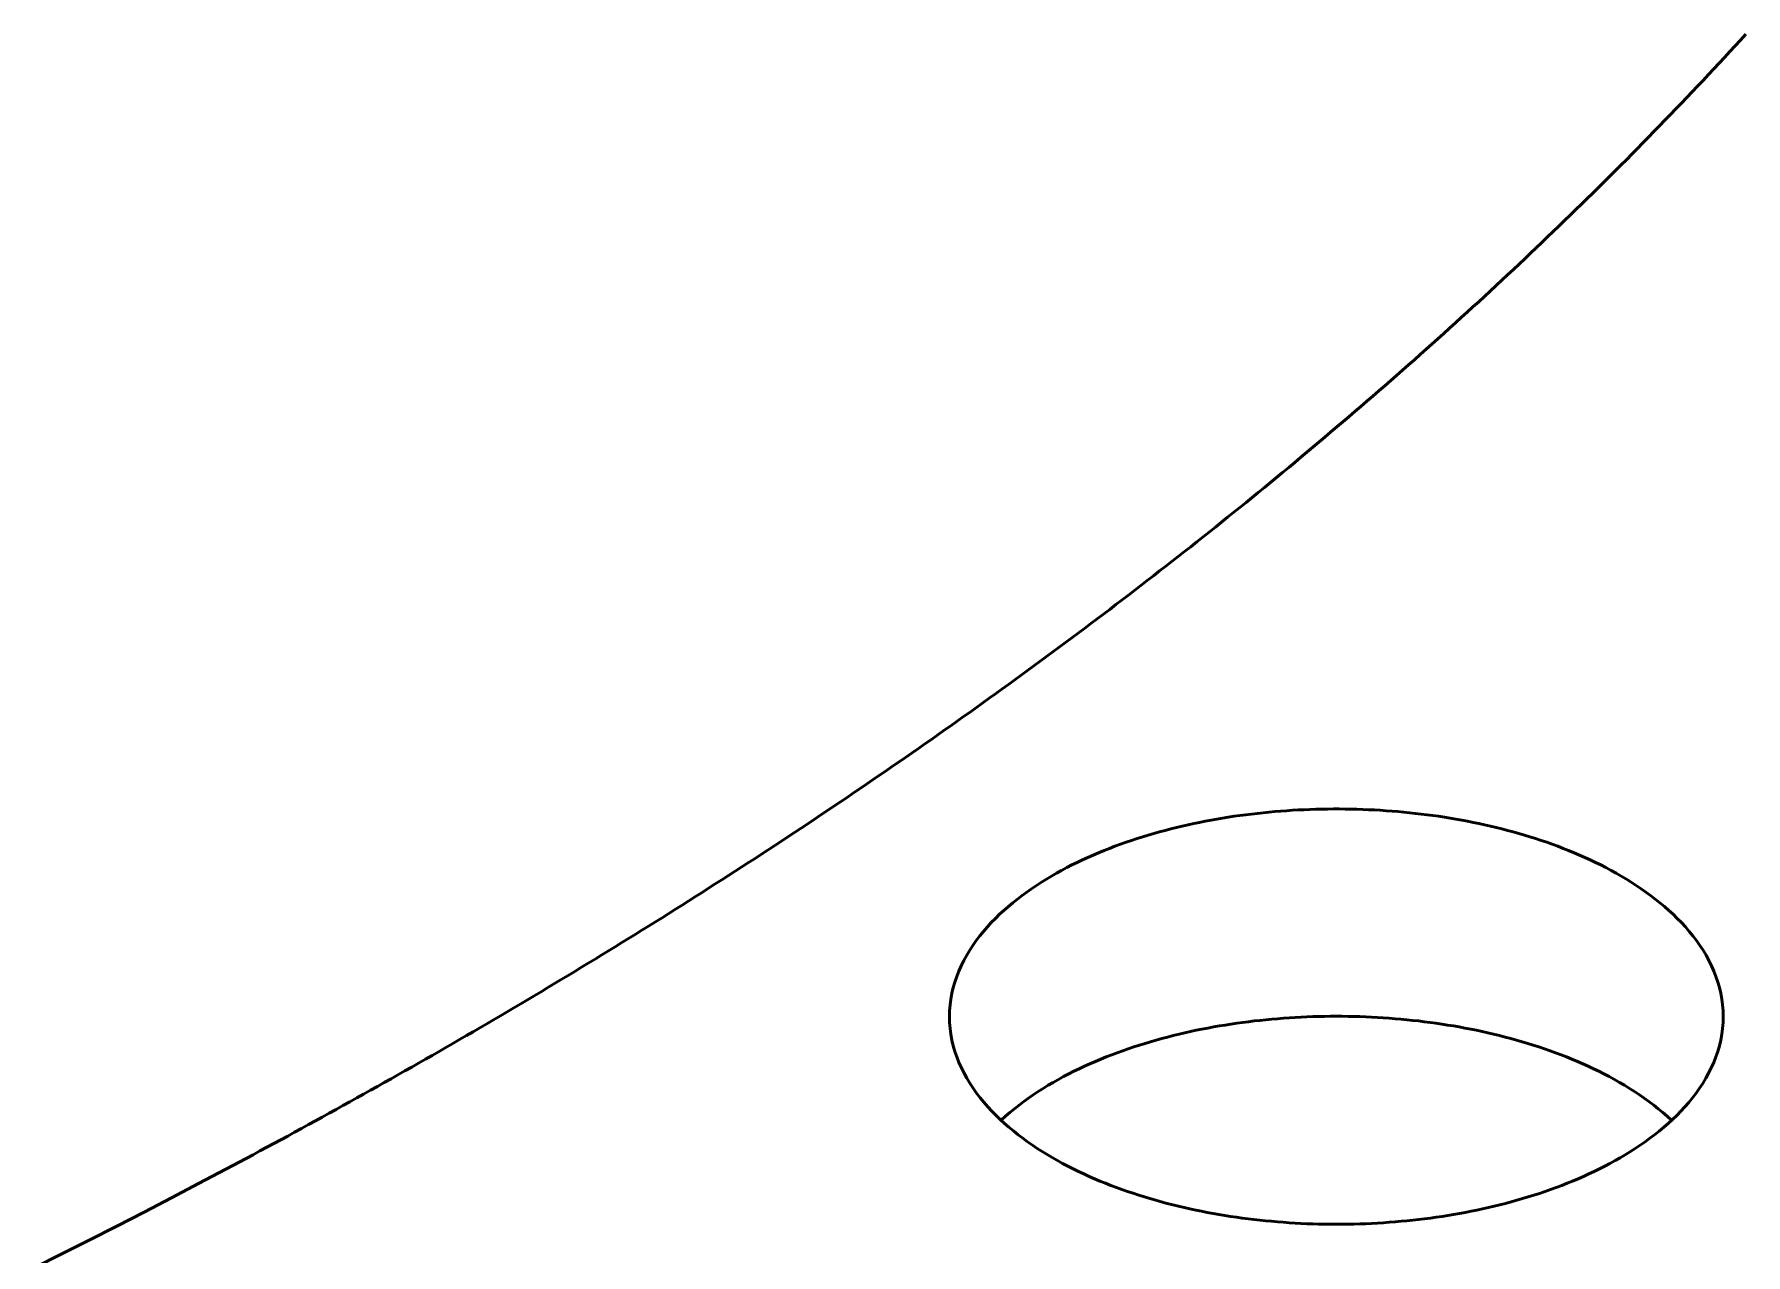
# Model space of a CAD drawing. Header units: millimetres. Extents: x 0 to 841, y 0 to 594.
# Drawn here: x 444.53 to 479.63, y 292.35 to 317.39 of the extents above; entities that cross this region are included whole.
import ezdxf

# ---------------------------------------------------------------- set-up
doc = ezdxf.new("R2010")
doc.units = ezdxf.units.MM
doc.layers.add('FINA', color=7, linetype='CONTINUOUS', lineweight=25)
doc.layers.add('VIS', color=7, linetype='CONTINUOUS', lineweight=50)

msp = doc.modelspace()

# ---------------------------------------------------------------- linework, layer by layer
at = {"layer": 'FINA'}
for points in [[(449.02, 294.407), (449.162, 294.484), (449.305, 294.561), (449.447, 294.637), (449.589, 294.714), (449.731, 294.791), (449.873, 294.869), (450.015, 294.946), (450.156, 295.024), (450.298, 295.101), (450.44, 295.179), (450.581, 295.257), (450.723, 295.335), (450.864, 295.414), (451.005, 295.492), (451.146, 295.571), (451.288, 295.65), (451.429, 295.729), (451.569, 295.808), (451.71, 295.887), (451.851, 295.966), (451.992, 296.046), (452.132, 296.125), (452.273, 296.205), (452.413, 296.285), (452.554, 296.365), (452.694, 296.446), (452.834, 296.526), (452.974, 296.607), (453.114, 296.688), (453.254, 296.769), (453.394, 296.85), (453.533, 296.931), (453.673, 297.012), (453.812, 297.094), (453.952, 297.176), (454.091, 297.257), (454.23, 297.339), (454.369, 297.422), (454.508, 297.504), (454.647, 297.586), (454.786, 297.669), (454.925, 297.752), (455.064, 297.835), (455.202, 297.918), (455.341, 298.001), (455.479, 298.085), (455.617, 298.168), (455.756, 298.252), (455.894, 298.336), (456.032, 298.42), (456.17, 298.505), (456.307, 298.589), (456.445, 298.674), (456.583, 298.758), (456.72, 298.843), (456.858, 298.928), (456.995, 299.013), (457.132, 299.099), (457.269, 299.184), (457.406, 299.27), (457.543, 299.356), (457.68, 299.442), (457.816, 299.528), (457.953, 299.615), (458.09, 299.701), (458.226, 299.788), (458.362, 299.875), (458.498, 299.962), (458.634, 300.049), (458.77, 300.136), (458.906, 300.224), (459.042, 300.312), (459.177, 300.399), (459.313, 300.487), (459.448, 300.576), (459.584, 300.664), (459.719, 300.753), (459.854, 300.841), (459.989, 300.93), (460.124, 301.019), (460.259, 301.108), (460.393, 301.198), (460.528, 301.287), (460.662, 301.377), (460.796, 301.467), (460.931, 301.557), (461.065, 301.647), (461.199, 301.738), (461.332, 301.828), (461.466, 301.919), (461.6, 302.01), (461.733, 302.101), (461.867, 302.192), (462, 302.283), (462.133, 302.375), (462.266, 302.467), (462.399, 302.559), (462.532, 302.651), (462.664, 302.743), (462.797, 302.836), (462.929, 302.928), (463.061, 303.021), (463.194, 303.114), (463.326, 303.207), (463.458, 303.301), (463.589, 303.394), (463.721, 303.488), (463.853, 303.582), (463.984, 303.676), (464.115, 303.77), (464.246, 303.864), (464.377, 303.959), (464.508, 304.054), (464.639, 304.149), (464.77, 304.244), (464.9, 304.339), (465.031, 304.434), (465.161, 304.53), (465.291, 304.626), (465.421, 304.722), (465.551, 304.818), (465.681, 304.914), (465.81, 305.011), (465.94, 305.108), (466.069, 305.205), (466.198, 305.302), (466.327, 305.399), (466.456, 305.496), (466.585, 305.594), (466.714, 305.692), (466.842, 305.79), (466.97, 305.888), (467.099, 305.986), (467.227, 306.085), (467.355, 306.184), (467.482, 306.283), (467.61, 306.382), (467.737, 306.481), (467.865, 306.581), (467.992, 306.68), (468.119, 306.78), (468.246, 306.88), (468.373, 306.98), (468.499, 307.081), (468.626, 307.181), (468.752, 307.282), (468.878, 307.383), (469.004, 307.484), (469.13, 307.585), (469.256, 307.687), (469.382, 307.789), (469.507, 307.891), (469.632, 307.993), (469.757, 308.095), (469.882, 308.198), (470.007, 308.3), (470.132, 308.403), (470.256, 308.506), (470.38, 308.609), (470.505, 308.713), (470.629, 308.816), (470.752, 308.92), (470.876, 309.024), (471, 309.128), (471.123, 309.233), (471.246, 309.337), (471.369, 309.442), (471.492, 309.547), (471.615, 309.652), (471.737, 309.758), (471.86, 309.863), (471.982, 309.969), (472.104, 310.075), (472.226, 310.181), (472.347, 310.287), (472.469, 310.394), (472.59, 310.501), (472.711, 310.608), (472.832, 310.715), (472.953, 310.822), (473.074, 310.929), (473.194, 311.037), (473.315, 311.145), (473.435, 311.253), (473.555, 311.361), (473.674, 311.47), (473.794, 311.579), (473.913, 311.688), (474.033, 311.797), (474.152, 311.906), (474.27, 312.015), (474.389, 312.125), (474.508, 312.235), (474.626, 312.345), (474.744, 312.455), (474.862, 312.566), (474.98, 312.677), (475.097, 312.788), (475.214, 312.899), (475.332, 313.01), (475.449, 313.122), (475.565, 313.233), (475.682, 313.345), (475.798, 313.457), (475.914, 313.57), (476.03, 313.682), (476.146, 313.795), (476.262, 313.908), (476.377, 314.021), (476.492, 314.134), (476.607, 314.248), (476.722, 314.362), (476.837, 314.476), (476.951, 314.59), (477.065, 314.704), (477.179, 314.819), (477.293, 314.934), (477.406, 315.049), (477.52, 315.164), (477.633, 315.279), (477.746, 315.395), (477.858, 315.511), (477.971, 315.627), (478.083, 315.743), (478.195, 315.859), (478.307, 315.976), (478.418, 316.093), (478.53, 316.21), (478.641, 316.327), (478.752, 316.445), (478.863, 316.563), (478.973, 316.68), (479.083, 316.799), (479.193, 316.917), (479.303, 317.035), (479.413, 317.154), (479.522, 317.273), (479.631, 317.392)], [(449.02, 294.407), (449.162, 294.484), (449.305, 294.561), (449.447, 294.637), (449.589, 294.714), (449.731, 294.791), (449.873, 294.869), (450.015, 294.946), (450.156, 295.024), (450.298, 295.101), (450.44, 295.179), (450.581, 295.257), (450.723, 295.335), (450.864, 295.414), (451.005, 295.492), (451.146, 295.571), (451.288, 295.65), (451.429, 295.729), (451.569, 295.808), (451.71, 295.887), (451.851, 295.966), (451.992, 296.046), (452.132, 296.125), (452.273, 296.205), (452.413, 296.285), (452.554, 296.365), (452.694, 296.446), (452.834, 296.526), (452.974, 296.607), (453.114, 296.688), (453.254, 296.769), (453.394, 296.85), (453.533, 296.931), (453.673, 297.012), (453.812, 297.094), (453.952, 297.176), (454.091, 297.257), (454.23, 297.339), (454.369, 297.422), (454.508, 297.504), (454.647, 297.586), (454.786, 297.669), (454.925, 297.752), (455.064, 297.835), (455.202, 297.918), (455.341, 298.001), (455.479, 298.085), (455.617, 298.168), (455.756, 298.252), (455.894, 298.336), (456.032, 298.42), (456.17, 298.505), (456.307, 298.589), (456.445, 298.674), (456.583, 298.758), (456.72, 298.843), (456.858, 298.928), (456.995, 299.013), (457.132, 299.099), (457.269, 299.184), (457.406, 299.27), (457.543, 299.356), (457.68, 299.442), (457.816, 299.528), (457.953, 299.615), (458.09, 299.701), (458.226, 299.788), (458.362, 299.875), (458.498, 299.962), (458.634, 300.049), (458.77, 300.136), (458.906, 300.224), (459.042, 300.312), (459.177, 300.399), (459.313, 300.487), (459.448, 300.576), (459.584, 300.664), (459.719, 300.753), (459.854, 300.841), (459.989, 300.93), (460.124, 301.019), (460.259, 301.108), (460.393, 301.198), (460.528, 301.287), (460.662, 301.377), (460.796, 301.467), (460.931, 301.557), (461.065, 301.647), (461.199, 301.738), (461.332, 301.828), (461.466, 301.919), (461.6, 302.01), (461.733, 302.101), (461.867, 302.192), (462, 302.283), (462.133, 302.375), (462.266, 302.467), (462.399, 302.559), (462.532, 302.651), (462.664, 302.743), (462.797, 302.836), (462.929, 302.928), (463.061, 303.021), (463.194, 303.114), (463.326, 303.207), (463.458, 303.301), (463.589, 303.394), (463.721, 303.488), (463.853, 303.582), (463.984, 303.676), (464.115, 303.77), (464.246, 303.864), (464.377, 303.959), (464.508, 304.054), (464.639, 304.149), (464.77, 304.244), (464.9, 304.339), (465.031, 304.434), (465.161, 304.53), (465.291, 304.626), (465.421, 304.722), (465.551, 304.818), (465.681, 304.914), (465.81, 305.011), (465.94, 305.108), (466.069, 305.205), (466.198, 305.302), (466.327, 305.399), (466.456, 305.496), (466.585, 305.594), (466.714, 305.692), (466.842, 305.79), (466.97, 305.888), (467.099, 305.986), (467.227, 306.085), (467.355, 306.184), (467.482, 306.283), (467.61, 306.382), (467.737, 306.481), (467.865, 306.581), (467.992, 306.68), (468.119, 306.78), (468.246, 306.88), (468.373, 306.98), (468.499, 307.081), (468.626, 307.181), (468.752, 307.282), (468.878, 307.383), (469.004, 307.484), (469.13, 307.585), (469.256, 307.687), (469.382, 307.789), (469.507, 307.891), (469.632, 307.993), (469.757, 308.095), (469.882, 308.198), (470.007, 308.3), (470.132, 308.403), (470.256, 308.506), (470.38, 308.609), (470.505, 308.713), (470.629, 308.816), (470.752, 308.92), (470.876, 309.024), (471, 309.128), (471.123, 309.233), (471.246, 309.337), (471.369, 309.442), (471.492, 309.547), (471.615, 309.652), (471.737, 309.758), (471.86, 309.863), (471.982, 309.969), (472.104, 310.075), (472.226, 310.181), (472.347, 310.287), (472.469, 310.394), (472.59, 310.501), (472.711, 310.608), (472.832, 310.715), (472.953, 310.822), (473.074, 310.929), (473.194, 311.037), (473.315, 311.145), (473.435, 311.253), (473.555, 311.361), (473.674, 311.47), (473.794, 311.579), (473.913, 311.688), (474.033, 311.797), (474.152, 311.906), (474.27, 312.015), (474.389, 312.125), (474.508, 312.235), (474.626, 312.345), (474.744, 312.455), (474.862, 312.566), (474.98, 312.677), (475.097, 312.788), (475.214, 312.899), (475.332, 313.01), (475.449, 313.122), (475.565, 313.233), (475.682, 313.345), (475.798, 313.457), (475.914, 313.57), (476.03, 313.682), (476.146, 313.795), (476.262, 313.908), (476.377, 314.021), (476.492, 314.134), (476.607, 314.248), (476.722, 314.362), (476.837, 314.476), (476.951, 314.59), (477.065, 314.704), (477.179, 314.819), (477.293, 314.934), (477.406, 315.049), (477.52, 315.164), (477.633, 315.279), (477.746, 315.395), (477.858, 315.511), (477.971, 315.627), (478.083, 315.743), (478.195, 315.859), (478.307, 315.976), (478.418, 316.093), (478.53, 316.21), (478.641, 316.327), (478.752, 316.445), (478.863, 316.563), (478.973, 316.68), (479.083, 316.799), (479.193, 316.917), (479.303, 317.035), (479.413, 317.154), (479.522, 317.273), (479.631, 317.392)], [(463.299, 297.24), (463.302, 297.36), (463.312, 297.48), (463.327, 297.599), (463.349, 297.718), (463.377, 297.835), (463.41, 297.95), (463.449, 298.064), (463.493, 298.176), (463.542, 298.285), (463.595, 298.393), (463.653, 298.498), (463.715, 298.601), (463.781, 298.702), (463.85, 298.8), (463.923, 298.896), (463.999, 298.989), (464.077, 299.08), (464.158, 299.169), (464.242, 299.255), (464.328, 299.339), (464.417, 299.42), (464.507, 299.499), (464.599, 299.577), (464.693, 299.652), (464.788, 299.725), (464.885, 299.796), (464.984, 299.865), (465.083, 299.932), (465.184, 299.997), (465.287, 300.06), (465.39, 300.122), (465.494, 300.182), (465.599, 300.24), (465.705, 300.296), (465.812, 300.351), (465.92, 300.404), (466.029, 300.456), (466.138, 300.506), (466.248, 300.554), (466.359, 300.601), (466.47, 300.647), (466.582, 300.691), (466.694, 300.734), (466.807, 300.775), (466.92, 300.816), (467.034, 300.854), (467.148, 300.892), (467.262, 300.928), (467.377, 300.963), (467.493, 300.997), (467.608, 301.029), (467.724, 301.061), (467.841, 301.091), (467.957, 301.12), (468.074, 301.148), (468.192, 301.175), (468.309, 301.2), (468.427, 301.225), (468.545, 301.248), (468.663, 301.27), (468.781, 301.291), (468.899, 301.312), (469.018, 301.331), (469.137, 301.349), (469.256, 301.366), (469.375, 301.382), (469.494, 301.396), (469.614, 301.41), (469.733, 301.423), (469.853, 301.435), (469.972, 301.446), (470.092, 301.456), (470.212, 301.465), (470.332, 301.472), (470.452, 301.479), (470.572, 301.485), (470.692, 301.49), (470.812, 301.494), (470.932, 301.497), (471.053, 301.499), (471.173, 301.5), (471.293, 301.5), (471.413, 301.499), (471.533, 301.497), (471.653, 301.494), (471.774, 301.49), (471.894, 301.485), (472.014, 301.479), (472.134, 301.472), (472.254, 301.465), (472.374, 301.456), (472.493, 301.446), (472.613, 301.435), (472.733, 301.423), (472.852, 301.41), (472.971, 301.396), (473.091, 301.382), (473.21, 301.366), (473.329, 301.349), (473.448, 301.331), (473.566, 301.312), (473.685, 301.291), (473.803, 301.27), (473.921, 301.248), (474.039, 301.225), (474.157, 301.2), (474.274, 301.175), (474.391, 301.148), (474.508, 301.12), (474.625, 301.091), (474.741, 301.061), (474.857, 301.029), (474.973, 300.997), (475.088, 300.963), (475.203, 300.928), (475.318, 300.892), (475.432, 300.854), (475.546, 300.816), (475.659, 300.775), (475.772, 300.734), (475.884, 300.691), (475.996, 300.647), (476.107, 300.601), (476.218, 300.554), (476.328, 300.506), (476.437, 300.456), (476.546, 300.404), (476.653, 300.351), (476.76, 300.296), (476.866, 300.24), (476.972, 300.182), (477.076, 300.122), (477.179, 300.06), (477.281, 299.997), (477.382, 299.932), (477.482, 299.865), (477.58, 299.796), (477.677, 299.725), (477.773, 299.652), (477.867, 299.577), (477.959, 299.499), (478.049, 299.42), (478.137, 299.339), (478.223, 299.255), (478.307, 299.169), (478.389, 299.08), (478.467, 298.989), (478.543, 298.896), (478.616, 298.8), (478.685, 298.702), (478.751, 298.601), (478.813, 298.498), (478.871, 298.393), (478.924, 298.285), (478.973, 298.176), (479.017, 298.064), (479.056, 297.95), (479.089, 297.835), (479.117, 297.718), (479.138, 297.599), (479.154, 297.48), (479.163, 297.36), (479.167, 297.24)], [(476.843, 294.228), (476.736, 294.172), (476.628, 294.117), (476.519, 294.064), (476.41, 294.013), (476.3, 293.963), (476.189, 293.914), (476.078, 293.867), (475.966, 293.822), (475.853, 293.778), (475.74, 293.735), (475.626, 293.694), (475.512, 293.654), (475.398, 293.615), (475.283, 293.578), (475.167, 293.541), (475.052, 293.507), (474.935, 293.473), (474.819, 293.441), (474.702, 293.41), (474.585, 293.38), (474.468, 293.351), (474.35, 293.323), (474.232, 293.297), (474.114, 293.271), (473.995, 293.247), (473.876, 293.224), (473.758, 293.202), (473.638, 293.181), (473.519, 293.161), (473.4, 293.143), (473.28, 293.125), (473.16, 293.108), (473.04, 293.093), (472.92, 293.078), (472.8, 293.065), (472.68, 293.052), (472.56, 293.041), (472.439, 293.03), (472.319, 293.021), (472.198, 293.012), (472.077, 293.005), (471.957, 292.999), (471.836, 292.993), (471.715, 292.989), (471.594, 292.985), (471.473, 292.983), (471.352, 292.981), (471.231, 292.981), (471.111, 292.981), (470.99, 292.983), (470.869, 292.985), (470.748, 292.989), (470.627, 292.993), (470.506, 292.999), (470.386, 293.005), (470.265, 293.013), (470.144, 293.021), (470.024, 293.031), (469.903, 293.041), (469.783, 293.053), (469.663, 293.065), (469.542, 293.079), (469.422, 293.093), (469.303, 293.109), (469.183, 293.125), (469.063, 293.143), (468.944, 293.162), (468.824, 293.182), (468.705, 293.203), (468.586, 293.225), (468.468, 293.248), (468.349, 293.272), (468.231, 293.297), (468.113, 293.324), (467.995, 293.352), (467.878, 293.38), (467.761, 293.41), (467.644, 293.441), (467.528, 293.474), (467.411, 293.507), (467.296, 293.542), (467.18, 293.578), (467.065, 293.616), (466.951, 293.655), (466.837, 293.695), (466.723, 293.736), (466.61, 293.779), (466.497, 293.823), (466.385, 293.868), (466.274, 293.915), (466.163, 293.964), (466.053, 294.014), (465.944, 294.065), (465.835, 294.119), (465.727, 294.173), (465.62, 294.23), (465.514, 294.288), (465.409, 294.348), (465.305, 294.409), (465.202, 294.473), (465.1, 294.538), (465, 294.605), (464.901, 294.674), (464.803, 294.745), (464.707, 294.818), (464.612, 294.894), (464.519, 294.971), (464.428, 295.05), (464.339, 295.132), (464.252, 295.216), (464.167, 295.303), (464.085, 295.392), (464.006, 295.483), (463.93, 295.576), (463.856, 295.672), (463.786, 295.771), (463.72, 295.872), (463.657, 295.975), (463.599, 296.081), (463.544, 296.189), (463.495, 296.3), (463.451, 296.412), (463.411, 296.527), (463.378, 296.643), (463.35, 296.76), (463.328, 296.879), (463.312, 296.999), (463.302, 297.12), (463.299, 297.24)], [(464.358, 295.114), (464.447, 295.195), (464.538, 295.274), (464.631, 295.351), (464.726, 295.425), (464.822, 295.498), (464.92, 295.568), (465.019, 295.637), (465.12, 295.703), (465.221, 295.768), (465.324, 295.831), (465.428, 295.892), (465.533, 295.951), (465.639, 296.009), (465.746, 296.065), (465.853, 296.119), (465.962, 296.172), (466.071, 296.223), (466.18, 296.272), (466.291, 296.32), (466.402, 296.367), (466.514, 296.412), (466.626, 296.456), (466.739, 296.498), (466.852, 296.54), (466.966, 296.579), (467.08, 296.618), (467.195, 296.655), (467.31, 296.691), (467.425, 296.725), (467.541, 296.758), (467.657, 296.791), (467.774, 296.822), (467.89, 296.851), (468.008, 296.88), (468.125, 296.907), (468.242, 296.934), (468.36, 296.959), (468.478, 296.983), (468.597, 297.006), (468.715, 297.028), (468.834, 297.048), (468.953, 297.068), (469.072, 297.087), (469.191, 297.104), (469.31, 297.121), (469.43, 297.136), (469.55, 297.151), (469.669, 297.164), (469.789, 297.177), (469.909, 297.188), (470.029, 297.198), (470.149, 297.208), (470.27, 297.216), (470.39, 297.224), (470.51, 297.23), (470.631, 297.235), (470.751, 297.24), (470.871, 297.243), (470.992, 297.246), (471.112, 297.247), (471.233, 297.248), (471.353, 297.247), (471.474, 297.246), (471.594, 297.243), (471.715, 297.24), (471.835, 297.235), (471.956, 297.23), (472.076, 297.224), (472.196, 297.216), (472.316, 297.208), (472.437, 297.198), (472.557, 297.188), (472.677, 297.177), (472.796, 297.164), (472.916, 297.151), (473.036, 297.136), (473.155, 297.121), (473.275, 297.104), (473.394, 297.087), (473.513, 297.068), (473.632, 297.048), (473.751, 297.028), (473.869, 297.006), (473.987, 296.983), (474.105, 296.959), (474.223, 296.934), (474.341, 296.907), (474.458, 296.88), (474.575, 296.851), (474.692, 296.822), (474.809, 296.791), (474.925, 296.758), (475.04, 296.725), (475.156, 296.691), (475.271, 296.655), (475.386, 296.618), (475.5, 296.579), (475.614, 296.54), (475.727, 296.498), (475.84, 296.456), (475.952, 296.412), (476.064, 296.367), (476.175, 296.32), (476.285, 296.272), (476.395, 296.223), (476.504, 296.172), (476.613, 296.119), (476.72, 296.065), (476.827, 296.009), (476.933, 295.951), (477.038, 295.892), (477.142, 295.831), (477.244, 295.768), (477.346, 295.703), (477.446, 295.637), (477.546, 295.568), (477.643, 295.498), (477.74, 295.425), (477.834, 295.351), (477.927, 295.274), (478.018, 295.195), (478.108, 295.114)], [(479.167, 297.24), (479.163, 297.119), (479.154, 296.999), (479.138, 296.879), (479.116, 296.76), (479.088, 296.642), (479.054, 296.526), (479.015, 296.412), (478.97, 296.299), (478.921, 296.189), (478.867, 296.08), (478.808, 295.975), (478.746, 295.871), (478.679, 295.77), (478.609, 295.671), (478.535, 295.575), (478.459, 295.482), (478.379, 295.39), (478.297, 295.302), (478.213, 295.215), (478.126, 295.131), (478.036, 295.049), (477.945, 294.97), (477.852, 294.892), (477.758, 294.817), (477.661, 294.744), (477.563, 294.673), (477.464, 294.604), (477.363, 294.537), (477.261, 294.471), (477.158, 294.408), (477.054, 294.346), (476.949, 294.286), (476.843, 294.228)], [(444.533, 292.09), (445.098, 292.372), (445.662, 292.656), (446.224, 292.942), (446.786, 293.231), (447.346, 293.522), (447.905, 293.815), (448.463, 294.11), (449.02, 294.407)], [(444.533, 292.09), (445.098, 292.372), (445.662, 292.656), (446.224, 292.942), (446.786, 293.231), (447.346, 293.522), (447.905, 293.815), (448.463, 294.11), (449.02, 294.407)]]:
    msp.add_lwpolyline(points, dxfattribs=at)
at = {"layer": 'VIS'}
for points in [[(449.02, 294.407), (449.162, 294.484), (449.305, 294.561), (449.447, 294.637), (449.589, 294.714), (449.731, 294.791), (449.873, 294.869), (450.015, 294.946), (450.156, 295.024), (450.298, 295.101), (450.44, 295.179), (450.581, 295.257), (450.723, 295.335), (450.864, 295.414), (451.005, 295.492), (451.146, 295.571), (451.288, 295.65), (451.429, 295.729), (451.569, 295.808), (451.71, 295.887), (451.851, 295.966), (451.992, 296.046), (452.132, 296.125), (452.273, 296.205), (452.413, 296.285), (452.554, 296.365), (452.694, 296.446), (452.834, 296.526), (452.974, 296.607), (453.114, 296.688), (453.254, 296.769), (453.394, 296.85), (453.533, 296.931), (453.673, 297.012), (453.812, 297.094), (453.952, 297.176), (454.091, 297.257), (454.23, 297.339), (454.369, 297.422), (454.508, 297.504), (454.647, 297.586), (454.786, 297.669), (454.925, 297.752), (455.064, 297.835), (455.202, 297.918), (455.341, 298.001), (455.479, 298.085), (455.617, 298.168), (455.756, 298.252), (455.894, 298.336), (456.032, 298.42), (456.17, 298.505), (456.307, 298.589), (456.445, 298.674), (456.583, 298.758), (456.72, 298.843), (456.858, 298.928), (456.995, 299.013), (457.132, 299.099), (457.269, 299.184), (457.406, 299.27), (457.543, 299.356), (457.68, 299.442), (457.816, 299.528), (457.953, 299.615), (458.09, 299.701), (458.226, 299.788), (458.362, 299.875), (458.498, 299.962), (458.634, 300.049), (458.77, 300.136), (458.906, 300.224), (459.042, 300.312), (459.177, 300.399), (459.313, 300.487), (459.448, 300.576), (459.584, 300.664), (459.719, 300.753), (459.854, 300.841), (459.989, 300.93), (460.124, 301.019), (460.259, 301.108), (460.393, 301.198), (460.528, 301.287), (460.662, 301.377), (460.796, 301.467), (460.931, 301.557), (461.065, 301.647), (461.199, 301.738), (461.332, 301.828), (461.466, 301.919), (461.6, 302.01), (461.733, 302.101), (461.867, 302.192), (462, 302.283), (462.133, 302.375), (462.266, 302.467), (462.399, 302.559), (462.532, 302.651), (462.664, 302.743), (462.797, 302.836), (462.929, 302.928), (463.061, 303.021), (463.194, 303.114), (463.326, 303.207), (463.458, 303.301), (463.589, 303.394), (463.721, 303.488), (463.853, 303.582), (463.984, 303.676), (464.115, 303.77), (464.246, 303.864), (464.377, 303.959), (464.508, 304.054), (464.639, 304.149), (464.77, 304.244), (464.9, 304.339), (465.031, 304.434), (465.161, 304.53), (465.291, 304.626), (465.421, 304.722), (465.551, 304.818), (465.681, 304.914), (465.81, 305.011), (465.94, 305.108), (466.069, 305.205), (466.198, 305.302), (466.327, 305.399), (466.456, 305.496), (466.585, 305.594), (466.714, 305.692), (466.842, 305.79), (466.97, 305.888), (467.099, 305.986), (467.227, 306.085), (467.355, 306.184), (467.482, 306.283), (467.61, 306.382), (467.737, 306.481), (467.865, 306.581), (467.992, 306.68), (468.119, 306.78), (468.246, 306.88), (468.373, 306.98), (468.499, 307.081), (468.626, 307.181), (468.752, 307.282), (468.878, 307.383), (469.004, 307.484), (469.13, 307.585), (469.256, 307.687), (469.382, 307.789), (469.507, 307.891), (469.632, 307.993), (469.757, 308.095), (469.882, 308.198), (470.007, 308.3), (470.132, 308.403), (470.256, 308.506), (470.38, 308.609), (470.505, 308.713), (470.629, 308.816), (470.752, 308.92), (470.876, 309.024), (471, 309.128), (471.123, 309.233), (471.246, 309.337), (471.369, 309.442), (471.492, 309.547), (471.615, 309.652), (471.737, 309.758), (471.86, 309.863), (471.982, 309.969), (472.104, 310.075), (472.226, 310.181), (472.347, 310.287), (472.469, 310.394), (472.59, 310.501), (472.711, 310.608), (472.832, 310.715), (472.953, 310.822), (473.074, 310.929), (473.194, 311.037), (473.315, 311.145), (473.435, 311.253), (473.555, 311.361), (473.674, 311.47), (473.794, 311.579), (473.913, 311.688), (474.033, 311.797), (474.152, 311.906), (474.27, 312.015), (474.389, 312.125), (474.508, 312.235), (474.626, 312.345), (474.744, 312.455), (474.862, 312.566), (474.98, 312.677), (475.097, 312.788), (475.214, 312.899), (475.332, 313.01), (475.449, 313.122), (475.565, 313.233), (475.682, 313.345), (475.798, 313.457), (475.914, 313.57), (476.03, 313.682), (476.146, 313.795), (476.262, 313.908), (476.377, 314.021), (476.492, 314.134), (476.607, 314.248), (476.722, 314.362), (476.837, 314.476), (476.951, 314.59), (477.065, 314.704), (477.179, 314.819), (477.293, 314.934), (477.406, 315.049), (477.52, 315.164), (477.633, 315.279), (477.746, 315.395), (477.858, 315.511), (477.971, 315.627), (478.083, 315.743), (478.195, 315.859), (478.307, 315.976), (478.418, 316.093), (478.53, 316.21), (478.641, 316.327), (478.752, 316.445), (478.863, 316.563), (478.973, 316.68), (479.083, 316.799), (479.193, 316.917), (479.303, 317.035), (479.413, 317.154), (479.522, 317.273), (479.631, 317.392)], [(449.02, 294.407), (449.162, 294.484), (449.305, 294.561), (449.447, 294.637), (449.589, 294.714), (449.731, 294.791), (449.873, 294.869), (450.015, 294.946), (450.156, 295.024), (450.298, 295.101), (450.44, 295.179), (450.581, 295.257), (450.723, 295.335), (450.864, 295.414), (451.005, 295.492), (451.146, 295.571), (451.288, 295.65), (451.429, 295.729), (451.569, 295.808), (451.71, 295.887), (451.851, 295.966), (451.992, 296.046), (452.132, 296.125), (452.273, 296.205), (452.413, 296.285), (452.554, 296.365), (452.694, 296.446), (452.834, 296.526), (452.974, 296.607), (453.114, 296.688), (453.254, 296.769), (453.394, 296.85), (453.533, 296.931), (453.673, 297.012), (453.812, 297.094), (453.952, 297.176), (454.091, 297.257), (454.23, 297.339), (454.369, 297.422), (454.508, 297.504), (454.647, 297.586), (454.786, 297.669), (454.925, 297.752), (455.064, 297.835), (455.202, 297.918), (455.341, 298.001), (455.479, 298.085), (455.617, 298.168), (455.756, 298.252), (455.894, 298.336), (456.032, 298.42), (456.17, 298.505), (456.307, 298.589), (456.445, 298.674), (456.583, 298.758), (456.72, 298.843), (456.858, 298.928), (456.995, 299.013), (457.132, 299.099), (457.269, 299.184), (457.406, 299.27), (457.543, 299.356), (457.68, 299.442), (457.816, 299.528), (457.953, 299.615), (458.09, 299.701), (458.226, 299.788), (458.362, 299.875), (458.498, 299.962), (458.634, 300.049), (458.77, 300.136), (458.906, 300.224), (459.042, 300.312), (459.177, 300.399), (459.313, 300.487), (459.448, 300.576), (459.584, 300.664), (459.719, 300.753), (459.854, 300.841), (459.989, 300.93), (460.124, 301.019), (460.259, 301.108), (460.393, 301.198), (460.528, 301.287), (460.662, 301.377), (460.796, 301.467), (460.931, 301.557), (461.065, 301.647), (461.199, 301.738), (461.332, 301.828), (461.466, 301.919), (461.6, 302.01), (461.733, 302.101), (461.867, 302.192), (462, 302.283), (462.133, 302.375), (462.266, 302.467), (462.399, 302.559), (462.532, 302.651), (462.664, 302.743), (462.797, 302.836), (462.929, 302.928), (463.061, 303.021), (463.194, 303.114), (463.326, 303.207), (463.458, 303.301), (463.589, 303.394), (463.721, 303.488), (463.853, 303.582), (463.984, 303.676), (464.115, 303.77), (464.246, 303.864), (464.377, 303.959), (464.508, 304.054), (464.639, 304.149), (464.77, 304.244), (464.9, 304.339), (465.031, 304.434), (465.161, 304.53), (465.291, 304.626), (465.421, 304.722), (465.551, 304.818), (465.681, 304.914), (465.81, 305.011), (465.94, 305.108), (466.069, 305.205), (466.198, 305.302), (466.327, 305.399), (466.456, 305.496), (466.585, 305.594), (466.714, 305.692), (466.842, 305.79), (466.97, 305.888), (467.099, 305.986), (467.227, 306.085), (467.355, 306.184), (467.482, 306.283), (467.61, 306.382), (467.737, 306.481), (467.865, 306.581), (467.992, 306.68), (468.119, 306.78), (468.246, 306.88), (468.373, 306.98), (468.499, 307.081), (468.626, 307.181), (468.752, 307.282), (468.878, 307.383), (469.004, 307.484), (469.13, 307.585), (469.256, 307.687), (469.382, 307.789), (469.507, 307.891), (469.632, 307.993), (469.757, 308.095), (469.882, 308.198), (470.007, 308.3), (470.132, 308.403), (470.256, 308.506), (470.38, 308.609), (470.505, 308.713), (470.629, 308.816), (470.752, 308.92), (470.876, 309.024), (471, 309.128), (471.123, 309.233), (471.246, 309.337), (471.369, 309.442), (471.492, 309.547), (471.615, 309.652), (471.737, 309.758), (471.86, 309.863), (471.982, 309.969), (472.104, 310.075), (472.226, 310.181), (472.347, 310.287), (472.469, 310.394), (472.59, 310.501), (472.711, 310.608), (472.832, 310.715), (472.953, 310.822), (473.074, 310.929), (473.194, 311.037), (473.315, 311.145), (473.435, 311.253), (473.555, 311.361), (473.674, 311.47), (473.794, 311.579), (473.913, 311.688), (474.033, 311.797), (474.152, 311.906), (474.27, 312.015), (474.389, 312.125), (474.508, 312.235), (474.626, 312.345), (474.744, 312.455), (474.862, 312.566), (474.98, 312.677), (475.097, 312.788), (475.214, 312.899), (475.332, 313.01), (475.449, 313.122), (475.565, 313.233), (475.682, 313.345), (475.798, 313.457), (475.914, 313.57), (476.03, 313.682), (476.146, 313.795), (476.262, 313.908), (476.377, 314.021), (476.492, 314.134), (476.607, 314.248), (476.722, 314.362), (476.837, 314.476), (476.951, 314.59), (477.065, 314.704), (477.179, 314.819), (477.293, 314.934), (477.406, 315.049), (477.52, 315.164), (477.633, 315.279), (477.746, 315.395), (477.858, 315.511), (477.971, 315.627), (478.083, 315.743), (478.195, 315.859), (478.307, 315.976), (478.418, 316.093), (478.53, 316.21), (478.641, 316.327), (478.752, 316.445), (478.863, 316.563), (478.973, 316.68), (479.083, 316.799), (479.193, 316.917), (479.303, 317.035), (479.413, 317.154), (479.522, 317.273), (479.631, 317.392)], [(463.299, 297.24), (463.302, 297.36), (463.312, 297.48), (463.327, 297.599), (463.349, 297.718), (463.377, 297.835), (463.41, 297.95), (463.449, 298.064), (463.493, 298.176), (463.542, 298.285), (463.595, 298.393), (463.653, 298.498), (463.715, 298.601), (463.781, 298.702), (463.85, 298.8), (463.923, 298.896), (463.999, 298.989), (464.077, 299.08), (464.158, 299.169), (464.242, 299.255), (464.328, 299.339), (464.417, 299.42), (464.507, 299.499), (464.599, 299.577), (464.693, 299.652), (464.788, 299.725), (464.885, 299.796), (464.984, 299.865), (465.083, 299.932), (465.184, 299.997), (465.287, 300.06), (465.39, 300.122), (465.494, 300.182), (465.599, 300.24), (465.705, 300.296), (465.812, 300.351), (465.92, 300.404), (466.029, 300.456), (466.138, 300.506), (466.248, 300.554), (466.359, 300.601), (466.47, 300.647), (466.582, 300.691), (466.694, 300.734), (466.807, 300.775), (466.92, 300.816), (467.034, 300.854), (467.148, 300.892), (467.262, 300.928), (467.377, 300.963), (467.493, 300.997), (467.608, 301.029), (467.724, 301.061), (467.841, 301.091), (467.957, 301.12), (468.074, 301.148), (468.192, 301.175), (468.309, 301.2), (468.427, 301.225), (468.545, 301.248), (468.663, 301.27), (468.781, 301.291), (468.899, 301.312), (469.018, 301.331), (469.137, 301.349), (469.256, 301.366), (469.375, 301.382), (469.494, 301.396), (469.614, 301.41), (469.733, 301.423), (469.853, 301.435), (469.972, 301.446), (470.092, 301.456), (470.212, 301.465), (470.332, 301.472), (470.452, 301.479), (470.572, 301.485), (470.692, 301.49), (470.812, 301.494), (470.932, 301.497), (471.053, 301.499), (471.173, 301.5), (471.293, 301.5), (471.413, 301.499), (471.533, 301.497), (471.653, 301.494), (471.774, 301.49), (471.894, 301.485), (472.014, 301.479), (472.134, 301.472), (472.254, 301.465), (472.374, 301.456), (472.493, 301.446), (472.613, 301.435), (472.733, 301.423), (472.852, 301.41), (472.971, 301.396), (473.091, 301.382), (473.21, 301.366), (473.329, 301.349), (473.448, 301.331), (473.566, 301.312), (473.685, 301.291), (473.803, 301.27), (473.921, 301.248), (474.039, 301.225), (474.157, 301.2), (474.274, 301.175), (474.391, 301.148), (474.508, 301.12), (474.625, 301.091), (474.741, 301.061), (474.857, 301.029), (474.973, 300.997), (475.088, 300.963), (475.203, 300.928), (475.318, 300.892), (475.432, 300.854), (475.546, 300.816), (475.659, 300.775), (475.772, 300.734), (475.884, 300.691), (475.996, 300.647), (476.107, 300.601), (476.218, 300.554), (476.328, 300.506), (476.437, 300.456), (476.546, 300.404), (476.653, 300.351), (476.76, 300.296), (476.866, 300.24), (476.972, 300.182), (477.076, 300.122), (477.179, 300.06), (477.281, 299.997), (477.382, 299.932), (477.482, 299.865), (477.58, 299.796), (477.677, 299.725), (477.773, 299.652), (477.867, 299.577), (477.959, 299.499), (478.049, 299.42), (478.137, 299.339), (478.223, 299.255), (478.307, 299.169), (478.389, 299.08), (478.467, 298.989), (478.543, 298.896), (478.616, 298.8), (478.685, 298.702), (478.751, 298.601), (478.813, 298.498), (478.871, 298.393), (478.924, 298.285), (478.973, 298.176), (479.017, 298.064), (479.056, 297.95), (479.089, 297.835), (479.117, 297.718), (479.138, 297.599), (479.154, 297.48), (479.163, 297.36), (479.167, 297.24)], [(476.843, 294.228), (476.736, 294.172), (476.628, 294.117), (476.519, 294.064), (476.41, 294.013), (476.3, 293.963), (476.189, 293.914), (476.078, 293.867), (475.966, 293.822), (475.853, 293.778), (475.74, 293.735), (475.626, 293.694), (475.512, 293.654), (475.398, 293.615), (475.283, 293.578), (475.167, 293.541), (475.052, 293.507), (474.935, 293.473), (474.819, 293.441), (474.702, 293.41), (474.585, 293.38), (474.468, 293.351), (474.35, 293.323), (474.232, 293.297), (474.114, 293.271), (473.995, 293.247), (473.876, 293.224), (473.758, 293.202), (473.638, 293.181), (473.519, 293.161), (473.4, 293.143), (473.28, 293.125), (473.16, 293.108), (473.04, 293.093), (472.92, 293.078), (472.8, 293.065), (472.68, 293.052), (472.56, 293.041), (472.439, 293.03), (472.319, 293.021), (472.198, 293.012), (472.077, 293.005), (471.957, 292.999), (471.836, 292.993), (471.715, 292.989), (471.594, 292.985), (471.473, 292.983), (471.352, 292.981), (471.231, 292.981), (471.111, 292.981), (470.99, 292.983), (470.869, 292.985), (470.748, 292.989), (470.627, 292.993), (470.506, 292.999), (470.386, 293.005), (470.265, 293.013), (470.144, 293.021), (470.024, 293.031), (469.903, 293.041), (469.783, 293.053), (469.663, 293.065), (469.542, 293.079), (469.422, 293.093), (469.303, 293.109), (469.183, 293.125), (469.063, 293.143), (468.944, 293.162), (468.824, 293.182), (468.705, 293.203), (468.586, 293.225), (468.468, 293.248), (468.349, 293.272), (468.231, 293.297), (468.113, 293.324), (467.995, 293.352), (467.878, 293.38), (467.761, 293.41), (467.644, 293.441), (467.528, 293.474), (467.411, 293.507), (467.296, 293.542), (467.18, 293.578), (467.065, 293.616), (466.951, 293.655), (466.837, 293.695), (466.723, 293.736), (466.61, 293.779), (466.497, 293.823), (466.385, 293.868), (466.274, 293.915), (466.163, 293.964), (466.053, 294.014), (465.944, 294.065), (465.835, 294.119), (465.727, 294.173), (465.62, 294.23), (465.514, 294.288), (465.409, 294.348), (465.305, 294.409), (465.202, 294.473), (465.1, 294.538), (465, 294.605), (464.901, 294.674), (464.803, 294.745), (464.707, 294.818), (464.612, 294.894), (464.519, 294.971), (464.428, 295.05), (464.339, 295.132), (464.252, 295.216), (464.167, 295.303), (464.085, 295.392), (464.006, 295.483), (463.93, 295.576), (463.856, 295.672), (463.786, 295.771), (463.72, 295.872), (463.657, 295.975), (463.599, 296.081), (463.544, 296.189), (463.495, 296.3), (463.451, 296.412), (463.411, 296.527), (463.378, 296.643), (463.35, 296.76), (463.328, 296.879), (463.312, 296.999), (463.302, 297.12), (463.299, 297.24)], [(464.358, 295.114), (464.447, 295.195), (464.538, 295.274), (464.631, 295.351), (464.726, 295.425), (464.822, 295.498), (464.92, 295.568), (465.019, 295.637), (465.12, 295.703), (465.221, 295.768), (465.324, 295.831), (465.428, 295.892), (465.533, 295.951), (465.639, 296.009), (465.746, 296.065), (465.853, 296.119), (465.962, 296.172), (466.071, 296.223), (466.18, 296.272), (466.291, 296.32), (466.402, 296.367), (466.514, 296.412), (466.626, 296.456), (466.739, 296.498), (466.852, 296.54), (466.966, 296.579), (467.08, 296.618), (467.195, 296.655), (467.31, 296.691), (467.425, 296.725), (467.541, 296.758), (467.657, 296.791), (467.774, 296.822), (467.89, 296.851), (468.008, 296.88), (468.125, 296.907), (468.242, 296.934), (468.36, 296.959), (468.478, 296.983), (468.597, 297.006), (468.715, 297.028), (468.834, 297.048), (468.953, 297.068), (469.072, 297.087), (469.191, 297.104), (469.31, 297.121), (469.43, 297.136), (469.55, 297.151), (469.669, 297.164), (469.789, 297.177), (469.909, 297.188), (470.029, 297.198), (470.149, 297.208), (470.27, 297.216), (470.39, 297.224), (470.51, 297.23), (470.631, 297.235), (470.751, 297.24), (470.871, 297.243), (470.992, 297.246), (471.112, 297.247), (471.233, 297.248), (471.353, 297.247), (471.474, 297.246), (471.594, 297.243), (471.715, 297.24), (471.835, 297.235), (471.956, 297.23), (472.076, 297.224), (472.196, 297.216), (472.316, 297.208), (472.437, 297.198), (472.557, 297.188), (472.677, 297.177), (472.796, 297.164), (472.916, 297.151), (473.036, 297.136), (473.155, 297.121), (473.275, 297.104), (473.394, 297.087), (473.513, 297.068), (473.632, 297.048), (473.751, 297.028), (473.869, 297.006), (473.987, 296.983), (474.105, 296.959), (474.223, 296.934), (474.341, 296.907), (474.458, 296.88), (474.575, 296.851), (474.692, 296.822), (474.809, 296.791), (474.925, 296.758), (475.04, 296.725), (475.156, 296.691), (475.271, 296.655), (475.386, 296.618), (475.5, 296.579), (475.614, 296.54), (475.727, 296.498), (475.84, 296.456), (475.952, 296.412), (476.064, 296.367), (476.175, 296.32), (476.285, 296.272), (476.395, 296.223), (476.504, 296.172), (476.613, 296.119), (476.72, 296.065), (476.827, 296.009), (476.933, 295.951), (477.038, 295.892), (477.142, 295.831), (477.244, 295.768), (477.346, 295.703), (477.446, 295.637), (477.546, 295.568), (477.643, 295.498), (477.74, 295.425), (477.834, 295.351), (477.927, 295.274), (478.018, 295.195), (478.108, 295.114)], [(479.167, 297.24), (479.163, 297.119), (479.154, 296.999), (479.138, 296.879), (479.116, 296.76), (479.088, 296.642), (479.054, 296.526), (479.015, 296.412), (478.97, 296.299), (478.921, 296.189), (478.867, 296.08), (478.808, 295.975), (478.746, 295.871), (478.679, 295.77), (478.609, 295.671), (478.535, 295.575), (478.459, 295.482), (478.379, 295.39), (478.297, 295.302), (478.213, 295.215), (478.126, 295.131), (478.036, 295.049), (477.945, 294.97), (477.852, 294.892), (477.758, 294.817), (477.661, 294.744), (477.563, 294.673), (477.464, 294.604), (477.363, 294.537), (477.261, 294.471), (477.158, 294.408), (477.054, 294.346), (476.949, 294.286), (476.843, 294.228)], [(444.533, 292.09), (445.098, 292.372), (445.662, 292.656), (446.224, 292.942), (446.786, 293.231), (447.346, 293.522), (447.905, 293.815), (448.463, 294.11), (449.02, 294.407)], [(444.533, 292.09), (445.098, 292.372), (445.662, 292.656), (446.224, 292.942), (446.786, 293.231), (447.346, 293.522), (447.905, 293.815), (448.463, 294.11), (449.02, 294.407)]]:
    msp.add_lwpolyline(points, dxfattribs=at)

doc.saveas('drawing.dxf')
